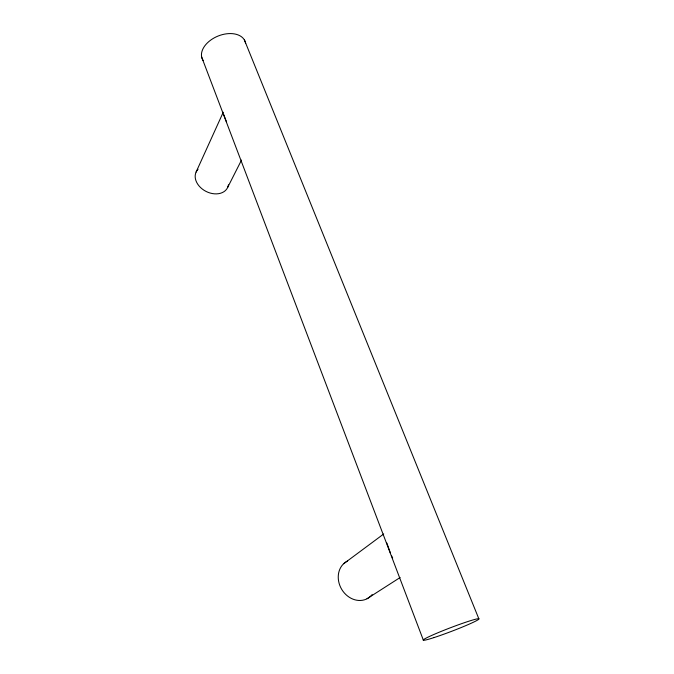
<?xml version="1.0" encoding="UTF-8"?>
<svg xmlns="http://www.w3.org/2000/svg" width="674" height="674" viewBox="0 0 674 674"><rect width="100%" height="100%" fill="white"/><g stroke="black" fill="none" stroke-linecap="round" stroke-linejoin="round"><path stroke-width="1.01" d="M196.083 172.081L223.254 112.229M227.753 187.271L241.511 160.083M343.715 563.691L383.717 533.976M366.993 598.748L400.137 577.508M391.459 555.654L392.681 558.064M244.367 39.884L478.81 618.715M226.607 122.163L223.743 114.631M390.482 553.177L386.842 543.025M201.627 56.97L423.272 639.921M228.444 184.811A17.558 13 27.4 0 1 206.017 191.408A17.558 13 27.4 0 1 198.055 169.292M203.186 60.55A23.135 14.963 -22.2 0 1 218.182 36A23.135 14.963 -22.2 0 1 245.648 43.574M372.149 594.578A21.248 18.038 60.1 0 1 342.982 591.283A21.248 18.038 60.1 0 1 347.582 561.029M433.997 637.587A29.867 1.87 -20.9 0 0 478.759 619.263A29.867 1.87 -20.9 0 0 440.585 631.648A29.867 1.87 -20.9 0 0 433.997 637.587"/></g></svg>
